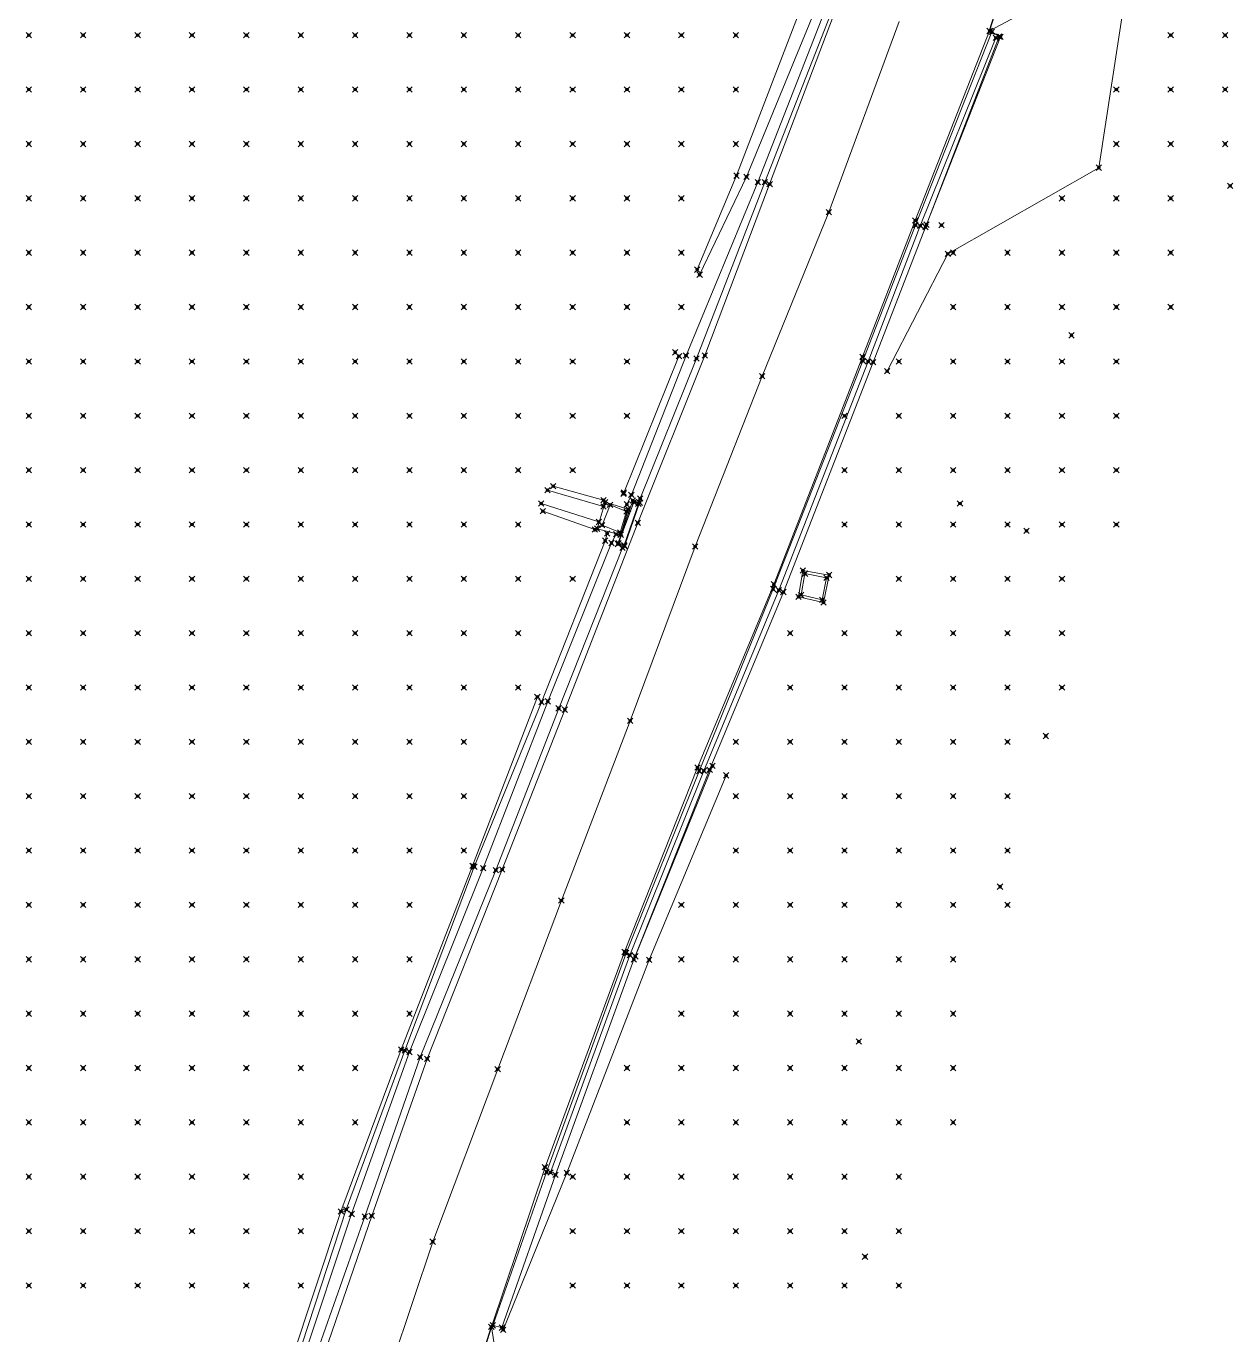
# Model space of a CAD drawing. Header units: metres. Extents: x 441556 to 446409, y 432338 to 461058.
# Drawn here: x 442367.8 to 442434.3, y 455036.8 to 455109 of the extents above; entities that cross this region are included whole.
import ezdxf

# ---------------------------------------------------------------- set-up
doc = ezdxf.new("R2010")
doc.units = ezdxf.units.M
doc.header["$MEASUREMENT"] = 0
doc.header["$PDMODE"] = 35
doc.header["$PDSIZE"] = 0.15
for name, color, linetype, lineweight in [('DTM-BRE-RevN_GRP_ CAROSABIL', 2, 'Continuous', 0), ('DTM-BRE-RevN_GRP_AX', 2, 'Continuous', 0), ('DTM-BRE-RevN_GRP_CAMERA CADERE JOS', 2, 'Continuous', 0), ('DTM-BRE-RevN_GRP_CAMERA CADERE SUS', 2, 'Continuous', 0), ('DTM-BRE-RevN_GRP_PARAPET BETON_JOS', 2, 'Continuous', 0), ('DTM-BRE-RevN_GRP_PARAPET BETON_SUS', 2, 'Continuous', 0), ('DTM-BRE-RevN_GRP_PARAPET METALIC', 2, 'Continuous', 0), ('DTM-BRE-RevN_GRP_SANT BETON JOS', 2, 'Continuous', 0), ('DTM-BRE-RevN_GRP_SANT BETON SUS', 2, 'Continuous', 0), ('DTM-BRE-RevN_GRP_TALUZ JOS', 2, 'Continuous', 0), ('DTM-BRE-RevN_GRP_TALUZ SUS', 2, 'Continuous', 0), ('DTM-BRE-RevN_GRP_ZID SPRIJIN JOS', 2, 'Continuous', 0), ('DTM-BRE-RevN_GRP_ZID SPRIJIN SUS', 2, 'Continuous', 0), ('DTM-BRE-RevN_YP_RevN', 1, 'Continuous', 30), ('DTM-NOK-RevN_LIDAR_co_lidar', 91, 'Continuous', 0), ('DTM-NOK-RevN_RTK', 32, 'Continuous', 0)]:
    doc.layers.add(name, color=color, linetype=linetype, lineweight=lineweight)

msp = doc.modelspace()

# ---------------------------------------------------------------- linework, layer by layer
at = {"layer": 'DTM-BRE-RevN_GRP_ CAROSABIL'}
for p, q in [((442412.507, 455110.098, 363.3590087890625), (442408.782, 455100.25, 363.2130126953125)), ((442420.918, 455108.702, 363.5589904785156), (442423.265, 455109.97, 363.6000061035156)), ((442416.817, 455098.249, 363.4230041503906), (442420.918, 455108.702, 363.5589904785156)), ((442408.782, 455100.25, 363.2130126953125), (442405.209, 455090.801, 363.1709899902344)), ((442413.91, 455090.715, 363.3269958496094), (442416.817, 455098.249, 363.4230041503906)), ((442405.209, 455090.801, 363.1709899902344), (442401.512, 455081.561, 363.1199951171875)), ((442409.009, 455078.167, 363.072998046875), (442413.91, 455090.715, 363.3269958496094)), ((442401.512, 455081.561, 363.1199951171875), (442397.489, 455071.252, 362.9800109863281)), ((442404.803, 455068.056, 362.9089965820312), (442409.009, 455078.167, 363.072998046875)), ((442397.489, 455071.252, 362.9800109863281), (442394.025, 455062.429, 362.9750061035156)), ((442400.778, 455057.881, 362.8699951171875), (442404.803, 455068.056, 362.9089965820312)), ((442394.025, 455062.429, 362.9750061035156), (442389.89, 455051.989, 362.8819885253906)), ((442396.391, 455046.004, 362.6910095214844), (442400.778, 455057.881, 362.8699951171875)), ((442389.89, 455051.989, 362.8819885253906), (442386.829, 455043.318, 362.8080139160156)), ((442393.43, 455037.197, 362.5690002441406), (442396.391, 455046.004, 362.6910095214844)), ((442386.829, 455043.318, 362.8080139160156), (442383.193, 455032.726, 362.7460021972656)), ((442394.264, 455032.071, 362.4110107421875), (442393.43, 455037.197, 362.5690002441406))]:
    msp.add_line(p, q, dxfattribs=at)
at = {"layer": 'DTM-BRE-RevN_GRP_AX'}
for p, q in [((442412.05, 455098.707, 363.3309936523438), (442415.928, 455109.233, 363.4639892578125)), ((442408.365, 455089.651, 363.1950073242188), (442412.05, 455098.707, 363.3309936523438)), ((442404.676, 455080.256, 363.0960083007812), (442408.365, 455089.651, 363.1950073242188)), ((442401.084, 455070.635, 362.989013671875), (442404.676, 455080.256, 363.0960083007812)), ((442397.291, 455060.722, 362.8619995117188), (442401.084, 455070.635, 362.989013671875)), ((442393.779, 455051.413, 362.8160095214844), (442397.291, 455060.722, 362.8619995117188)), ((442390.195, 455041.896, 362.7219848632812), (442393.779, 455051.413, 362.8160095214844)), ((442386.899, 455032.066, 362.656005859375), (442390.195, 455041.896, 362.7219848632812))]:
    msp.add_line(p, q, dxfattribs=at)
at = {"layer": 'DTM-BRE-RevN_GRP_CAMERA CADERE JOS'}
for p, q in [((442399.978, 455082.56, 360.8009948730469), (442399.54, 455081.431, 360.7730102539062)), ((442400.894, 455082.184, 360.6740112304688), (442399.978, 455082.56, 360.8009948730469)), ((442400.531, 455081.02, 360.7919921875), (442400.894, 455082.184, 360.6740112304688)), ((442399.54, 455081.431, 360.7730102539062), (442400.531, 455081.02, 360.7919921875)), ((442410.73, 455078.758, 359.3399963378906), (442410.518, 455077.581, 359.3500061035156)), ((442411.923, 455078.533, 359.427001953125), (442410.73, 455078.758, 359.3399963378906)), ((442411.674, 455077.307, 359.3710021972656), (442411.923, 455078.533, 359.427001953125)), ((442410.518, 455077.581, 359.3500061035156), (442411.674, 455077.307, 359.3710021972656))]:
    msp.add_line(p, q, dxfattribs=at)
at = {"layer": 'DTM-BRE-RevN_GRP_CAMERA CADERE SUS'}
for p, q in [((442399.7, 455082.693, 363.1860046386719), (442399.272, 455081.237, 363.1029968261719)), ((442400.973, 455082.317, 362.875), (442399.7, 455082.693, 363.1860046386719)), ((442400.565, 455080.908, 362.8880004882812), (442400.973, 455082.317, 362.875)), ((442399.272, 455081.237, 363.1029968261719), (442400.565, 455080.908, 362.8880004882812)), ((442410.615, 455078.928, 362.1889953613281), (442410.368, 455077.482, 362.2330017089844)), ((442412.067, 455078.682, 362.2109985351562), (442410.615, 455078.928, 362.1889953613281)), ((442411.751, 455077.166, 362.1700134277344), (442412.067, 455078.682, 362.2109985351562)), ((442410.368, 455077.482, 362.2330017089844), (442411.751, 455077.166, 362.1700134277344))]:
    msp.add_line(p, q, dxfattribs=at)
at = {"layer": 'DTM-BRE-RevN_GRP_PARAPET BETON_JOS'}
for p, q in [((442421.512, 455108.378, 363.4960021972656), (442417.435, 455098.015, 363.2009887695312)), ((442400.415, 455080.395, 362.8940124511719), (442401.2290000001, 455082.796, 362.885009765625)), ((442401.609, 455082.672, 363.0390014648438), (442400.768, 455080.275, 363.0379943847656)), ((442401.2290000001, 455082.796, 362.885009765625), (442401.609, 455082.672, 363.0390014648438)), ((442400.768, 455080.275, 363.0379943847656), (442400.415, 455080.395, 362.8940124511719)), ((442405.627, 455068.151, 362.5450134277344), (442401.37, 455057.64, 362.4440002441406))]:
    msp.add_line(p, q, dxfattribs=at)
at = {"layer": 'DTM-BRE-RevN_GRP_PARAPET BETON_SUS'}
for p, q in [((442416.828, 455097.987, 363.81201171875), (442421.036, 455108.659, 363.89599609375)), ((442421.443, 455108.399, 363.8829956054688), (442417.374, 455097.884, 363.8139953613281)), ((442421.036, 455108.659, 363.89599609375), (442421.443, 455108.399, 363.8829956054688)), ((442413.918, 455090.496, 363.6889953613281), (442416.828, 455097.987, 363.81201171875)), ((442417.374, 455097.884, 363.8139953613281), (442414.493, 455090.421, 363.7040100097656)), ((442408.974, 455077.911, 363.3710021972656), (442413.918, 455090.496, 363.6889953613281)), ((442414.493, 455090.421, 363.7040100097656), (442409.539, 455077.743, 363.3779907226562)), ((442400.443, 455080.436, 363.4519958496094), (442401.289, 455082.697, 363.4100036621094)), ((442401.541, 455082.608, 363.43798828125), (442400.76, 455080.329, 363.4549865722656)), ((442401.289, 455082.697, 363.4100036621094), (442401.541, 455082.608, 363.43798828125)), ((442400.76, 455080.329, 363.4549865722656), (442400.443, 455080.436, 363.4519958496094)), ((442404.893, 455067.866, 363.2539978027344), (442408.974, 455077.911, 363.3710021972656)), ((442409.539, 455077.743, 363.3779907226562), (442405.471, 455067.932, 363.1900024414062)), ((442400.861, 455057.822, 363.0989990234375), (442404.893, 455067.866, 363.2539978027344)), ((442405.471, 455067.932, 363.1900024414062), (442401.284, 455057.475, 363.0719909667969)), ((442396.477, 455045.74, 362.9800109863281), (442400.861, 455057.822, 363.0989990234375)), ((442401.284, 455057.475, 363.0719909667969), (442396.965, 455045.585, 362.9519958496094)), ((442393.511, 455037.278, 362.885986328125), (442396.477, 455045.74, 362.9800109863281)), ((442396.965, 455045.585, 362.9519958496094), (442394.017, 455037.151, 362.8779907226562)), ((442394.017, 455037.151, 362.8779907226562), (442393.511, 455037.278, 362.885986328125))]:
    msp.add_line(p, q, dxfattribs=at)
at = {"layer": 'DTM-BRE-RevN_GRP_PARAPET METALIC'}
for p, q in [((442417.092, 455097.954, 363.81201171875), (442421.26, 455108.321, 363.9110107421875)), ((442414.213, 455090.469, 363.6969909667969), (442417.092, 455097.954, 363.81201171875)), ((442409.295, 455077.845, 363.3800048828125), (442414.213, 455090.469, 363.6969909667969)), ((442405.149, 455067.883, 363.2309875488281), (442409.295, 455077.845, 363.3800048828125)), ((442401.073, 455057.7, 363.114990234375), (442405.149, 455067.883, 363.2309875488281)), ((442396.699, 455045.717, 362.9739990234375), (442401.073, 455057.7, 363.114990234375))]:
    msp.add_line(p, q, dxfattribs=at)
at = {"layer": 'DTM-BRE-RevN_GRP_SANT BETON JOS'}
for p, q in [((442408.135, 455100.3540000001, 362.8989868164062), (442411.997, 455110.232, 363.0589904785156)), ((442404.169, 455090.793, 362.7680053710938), (442408.135, 455100.3540000001, 362.8989868164062)), ((442401.155, 455083.11, 362.7179870605469), (442404.169, 455090.793, 362.7680053710938)), ((442396.524, 455083.368, 364.0199890136719), (442399.618, 455082.463, 362.7160034179688)), ((442400.903, 455082.581, 362.7179870605469), (442401.155, 455083.11, 362.7179870605469)), ((442396.181, 455082.625, 364.0780029296875), (442399.365, 455081.608, 362.7049865722656)), ((442400.058, 455080.45, 362.7330017089844), (442400.317, 455080.932, 362.7369995117188)), ((442396.546, 455071.711, 362.6809997558594), (442400.058, 455080.45, 362.7330017089844)), ((442392.985, 455062.511, 362.6570129394531), (442396.546, 455071.711, 362.6809997558594)), ((442388.911, 455052.364, 362.5339965820312), (442392.985, 455062.511, 362.6570129394531)), ((442385.723, 455043.423, 362.4540100097656), (442388.911, 455052.364, 362.5339965820312)), ((442382.282, 455033.121, 362.3779907226562), (442385.723, 455043.423, 362.4540100097656))]:
    msp.add_line(p, q, dxfattribs=at)
at = {"layer": 'DTM-BRE-RevN_GRP_SANT BETON SUS'}
for p, q in [((442408.522, 455100.366, 363.1960144042969), (442412.333, 455110.132, 363.2869873046875)), ((442404.742, 455090.632, 363.0849914550781), (442408.522, 455100.366, 363.1960144042969)), ((442400.743, 455083.225, 362.968994140625), (442403.779, 455090.759, 363.0039978027344)), ((442401.637, 455082.899, 362.9739990234375), (442404.742, 455090.632, 363.0849914550781)), ((442396.84, 455083.584, 364.18701171875), (442399.614, 455082.815, 363.1749877929688)), ((442400.724, 455083.164, 362.9830017089844), (442400.743, 455083.225, 362.968994140625)), ((442399.134, 455081.188, 363.1440124511719), (442396.274, 455082.208, 364.2980041503906)), ((442401.593, 455082.693, 363.0159912109375), (442401.637, 455082.899, 362.9739990234375)), ((442399.705, 455080.575, 363.0079956054688), (442399.815, 455080.978, 362.9249877929688)), ((442396.199, 455071.673, 362.9249877929688), (442399.705, 455080.575, 363.0079956054688)), ((442397.145, 455071.325, 362.9739990234375), (442400.661, 455080.187, 363.0230102539062)), ((442392.491, 455062.588, 362.8930053710938), (442396.199, 455071.673, 362.9249877929688)), ((442393.676, 455062.399, 363.0020141601562), (442397.145, 455071.325, 362.9739990234375)), ((442388.662, 455052.446, 362.8299865722656), (442392.491, 455062.588, 362.8930053710938)), ((442389.499, 455052.083, 362.8510131835938), (442393.676, 455062.399, 363.0020141601562)), ((442385.429, 455043.672, 362.7590026855469), (442388.662, 455052.446, 362.8299865722656)), ((442386.45, 455043.278, 362.7680053710938), (442389.499, 455052.083, 362.8510131835938)), ((442381.98, 455033.197, 362.6990051269531), (442385.429, 455043.672, 362.7590026855469)), ((442382.798, 455032.916, 362.7040100097656), (442386.45, 455043.278, 362.7680053710938))]:
    msp.add_line(p, q, dxfattribs=at)
at = {"layer": 'DTM-BRE-RevN_GRP_TALUZ JOS'}
for p, q in [((442392.394, 455062.632, 362.9880065917969), (442395.969, 455071.958, 362.9649963378906)), ((442388.46, 455052.495, 362.8179931640625), (442392.394, 455062.632, 362.9880065917969)), ((442385.135, 455043.562, 362.7760009765625), (442388.46, 455052.495, 362.8179931640625)), ((442381.67, 455033.16, 362.7019958496094), (442385.135, 455043.562, 362.7760009765625))]:
    msp.add_line(p, q, dxfattribs=at)
at = {"layer": 'DTM-BRE-RevN_GRP_TALUZ SUS'}
for p, q in [((442426.942, 455101.159, 363.1889953613281), (442428.571, 455111.784, 363.39599609375)), ((442418.608, 455096.403, 363.0490112304688), (442426.942, 455101.159, 363.1889953613281)), ((442415.27, 455089.933, 362.6390075683594), (442418.608, 455096.403, 363.0490112304688)), ((442402.138, 455057.447, 362.4869995117188), (442406.384, 455067.626, 362.1730041503906)), ((442397.599, 455045.693, 362.6329956054688), (442402.138, 455057.447, 362.4869995117188)), ((442394.087, 455037.029, 362.5010070800781), (442397.599, 455045.693, 362.6329956054688))]:
    msp.add_line(p, q, dxfattribs=at)
at = {"layer": 'DTM-BRE-RevN_GRP_ZID SPRIJIN JOS'}
for p, q in [((442407.509, 455100.653, 362.9849853515625), (442411.519, 455110.4, 363.0910034179688)), ((442404.919, 455095.254, 363.0750122070312), (442407.509, 455100.653, 362.9849853515625))]:
    msp.add_line(p, q, dxfattribs=at)
at = {"layer": 'DTM-BRE-RevN_GRP_ZID SPRIJIN SUS'}
msp.add_line((442404.779, 455095.532, 365.8009948730469), (442406.949, 455100.72, 366.364990234375), dxfattribs=at)
at = {"layer": 'DTM-BRE-RevN_GRP_ZID SPRIJIN SUS', "extrusion": (-0.00493196204105603, -0.01851043667661119, 0.9998165029066417), "elevation": -10239.74908758681, "flags": 128}
msp.add_lwpolyline([(310322.6188133188, 553566.3716961142), (310323.755331087, 553577.0091881624), (310324.1442320574, 553587.3869067415), (310324.4365159958, 553599.6548440302), (310324.8040824849, 553609.7598282888), (310324.0184251152, 553630.2673623243)], dxfattribs=at)
at = {"layer": 'DTM-BRE-RevN_YP_RevN'}
msp.add_line((442381.524, 454999.047, 362.18701171875), (442393.43, 455037.197, 362.5690002441406), dxfattribs=at)
at = {"layer": 'DTM-BRE-RevN_YP_RevN', "extrusion": (-0.001369389467696262, -0.01318845032719664, 0.9999120909112226), "elevation": -6244.497927427615, "flags": 128}
msp.add_lwpolyline([(442421.0010048572, 455065.9244653512), (442423.9352941964, 455075.1820278457), (442427.4291910948, 455086.3586111521), (442431.2286225122, 455099.5903933239)], dxfattribs=at)
at = {"layer": 'DTM-NOK-RevN_LIDAR_co_lidar'}
for p in [(442367.92, 455108.466, 394.5190124511719), (442370.919, 455108.466, 392.4010009765625), (442373.919, 455108.466, 390.6900024414062), (442376.918, 455108.466, 388.2659912109375), (442379.917, 455108.466, 385.5599975585938), (442382.917, 455108.466, 383.3059997558594), (442385.916, 455108.466, 381.0830078125), (442388.915, 455108.466, 379.3770141601562), (442391.915, 455108.466, 377.7550048828125), (442394.914, 455108.466, 376.4979858398438), (442397.913, 455108.466, 375.0230102539062), (442400.913, 455108.466, 372.4960021972656), (442403.912, 455108.466, 369.9110107421875), (442406.911, 455108.466, 367.8580017089844), (442430.906, 455108.466, 363.0880126953125), (442433.905, 455108.466, 361.2340087890625), (442367.92, 455105.467, 393.9960021972656), (442370.919, 455105.467, 391.6289978027344), (442373.919, 455105.467, 389.6610107421875), (442376.918, 455105.467, 387.0859985351562), (442379.917, 455105.467, 384.4070129394531), (442382.917, 455105.467, 382.2229919433594), (442385.916, 455105.467, 379.8280029296875), (442388.915, 455105.467, 377.97900390625), (442391.915, 455105.467, 376.7170104980469), (442394.914, 455105.467, 375.5929870605469), (442397.913, 455105.467, 373.7969970703125), (442400.913, 455105.467, 371.1820068359375), (442403.912, 455105.467, 368.7969970703125), (442406.911, 455105.467, 367.0950012207031), (442427.907, 455105.467, 363.5580139160156), (442430.906, 455105.467, 362.5239868164062), (442433.905, 455105.467, 360.3460083007812), (442367.92, 455102.468, 393.2590026855469), (442370.919, 455102.468, 390.7730102539062), (442373.919, 455102.468, 388.5069885253906), (442376.918, 455102.468, 386.0920104980469), (442379.917, 455102.468, 383.4949951171875), (442382.917, 455102.468, 380.8370056152344), (442385.916, 455102.468, 378.4110107421875), (442388.915, 455102.468, 376.8680114746094), (442391.915, 455102.468, 375.6860046386719), (442394.914, 455102.468, 374.3389892578125), (442397.913, 455102.468, 371.9620056152344), (442400.913, 455102.468, 369.5910034179688), (442403.912, 455102.468, 367.6690063476562), (442406.911, 455102.468, 365.5899963378906), (442427.907, 455102.468, 363.1329956054688), (442430.906, 455102.468, 361.4989929199219), (442433.905, 455102.468, 359.1539916992188), (442367.92, 455099.468, 392.0320129394531), (442370.919, 455099.468, 389.6260070800781), (442373.919, 455099.468, 387.0700073242188), (442376.918, 455099.468, 384.4809875488281), (442379.917, 455099.468, 381.9970092773438), (442382.917, 455099.468, 379.3980102539062), (442385.916, 455099.468, 377.2160034179688), (442388.915, 455099.468, 375.9100036621094), (442391.915, 455099.468, 374.6640014648438), (442394.914, 455099.468, 372.8659973144531), (442397.913, 455099.468, 370.3880004882812), (442400.913, 455099.468, 368.1130065917969), (442403.912, 455099.468, 366.6579895019531), (442424.907, 455099.468, 362.9410095214844), (442427.907, 455099.468, 361.9989929199219), (442430.906, 455099.468, 360.1340026855469), (442367.92, 455096.469, 390.4020080566406), (442370.919, 455096.469, 387.9320068359375), (442373.919, 455096.469, 385.4289855957031), (442376.918, 455096.469, 382.8869934082031), (442379.917, 455096.469, 380.4830017089844), (442382.917, 455096.469, 378.2090148925781), (442385.916, 455096.469, 376.2770080566406), (442388.915, 455096.469, 374.8330078125), (442391.915, 455096.469, 373.2030029296875), (442394.914, 455096.469, 371.1019897460938), (442397.913, 455096.469, 369.0339965820312), (442400.913, 455096.469, 366.7330017089844), (442403.912, 455096.469, 365.4049987792969), (442418.909, 455096.469, 363.2950134277344), (442421.908, 455096.469, 362.5230102539062), (442424.907, 455096.469, 361.5870056152344), (442427.907, 455096.469, 360.3479919433594), (442430.906, 455096.469, 358.7590026855469), (442367.92, 455093.47, 389.260009765625), (442370.919, 455093.47, 386.5239868164062), (442373.919, 455093.47, 384.0710144042969), (442376.918, 455093.47, 381.5830078125), (442379.917, 455093.47, 379.2109985351562), (442382.917, 455093.47, 377.1709899902344), (442385.916, 455093.47, 375.5090026855469), (442388.915, 455093.47, 373.9440002441406), (442391.915, 455093.47, 371.9859924316406), (442394.914, 455093.47, 369.6329956054688), (442397.913, 455093.47, 367.4219970703125), (442400.913, 455093.47, 365.4010009765625), (442403.912, 455093.47, 363.9760131835938), (442418.909, 455093.47, 362.4700012207031), (442421.908, 455093.47, 361.156005859375), (442424.907, 455093.47, 359.9429931640625), (442427.907, 455093.47, 358.7780151367188), (442430.906, 455093.47, 357.6300048828125), (442367.92, 455090.47, 388.6950073242188), (442370.919, 455090.47, 385.9679870605469), (442373.919, 455090.47, 383.3169860839844), (442376.918, 455090.47, 380.5549926757812), (442379.917, 455090.47, 378.2630004882812), (442382.917, 455090.47, 376.5150146484375), (442385.916, 455090.47, 374.8699951171875), (442388.915, 455090.47, 373.0589904785156), (442391.915, 455090.47, 370.7000122070312), (442394.914, 455090.47, 368.3599853515625), (442397.913, 455090.47, 366.0509948730469), (442400.913, 455090.47, 364.3729858398438), (442415.909, 455090.47, 362.7349853515625), (442418.909, 455090.47, 361.5740051269531), (442421.908, 455090.47, 359.927001953125), (442424.907, 455090.47, 358.5230102539062), (442427.907, 455090.47, 357.4299926757812), (442367.92, 455087.471, 388.0450134277344), (442370.919, 455087.471, 385.6480102539062), (442373.919, 455087.471, 382.822998046875), (442376.918, 455087.471, 379.8510131835938), (442379.917, 455087.471, 377.489013671875), (442382.917, 455087.471, 375.8259887695312), (442385.916, 455087.471, 374.2579956054688), (442388.915, 455087.471, 372.3420104980469), (442391.915, 455087.471, 369.906005859375), (442394.914, 455087.471, 367.2479858398438), (442397.913, 455087.471, 365.0639953613281), (442400.913, 455087.471, 363.8160095214844), (442412.91, 455087.471, 363.1090087890625), (442415.909, 455087.471, 361.8150024414062), (442418.909, 455087.471, 360.3200073242188), (442421.908, 455087.471, 358.8980102539062), (442424.907, 455087.471, 357.5870056152344), (442427.907, 455087.471, 356.1969909667969), (442367.92, 455084.472, 387.156005859375), (442370.919, 455084.472, 384.5360107421875), (442373.919, 455084.472, 381.7890014648438), (442376.918, 455084.472, 379.114013671875), (442379.917, 455084.472, 376.7619934082031), (442382.917, 455084.472, 375.0910034179688), (442385.916, 455084.472, 373.7090148925781), (442388.915, 455084.472, 371.8529968261719), (442391.915, 455084.472, 369.3599853515625), (442394.914, 455084.472, 366.25), (442397.913, 455084.472, 364.1470031738281), (442412.91, 455084.472, 362.7850036621094), (442415.909, 455084.472, 360.8720092773438), (442418.909, 455084.472, 359.260986328125), (442421.908, 455084.472, 358.0989990234375), (442424.907, 455084.472, 356.8880004882812), (442427.907, 455084.472, 355.3789978027344), (442367.92, 455081.472, 386.3890075683594), (442370.919, 455081.472, 383.3280029296875), (442373.919, 455081.472, 380.7120056152344), (442376.918, 455081.472, 378.39599609375), (442379.917, 455081.472, 376.260009765625), (442382.917, 455081.472, 374.6119995117188), (442385.916, 455081.472, 373.135009765625), (442388.915, 455081.472, 371.0859985351562), (442391.915, 455081.472, 368.3999938964844), (442394.914, 455081.472, 365.6520080566406), (442412.91, 455081.472, 362.0060119628906), (442415.909, 455081.472, 359.989990234375), (442418.909, 455081.472, 358.5780029296875), (442421.908, 455081.472, 357.5409851074219), (442424.907, 455081.472, 356.4450073242188), (442427.907, 455081.472, 354.9849853515625), (442367.92, 455078.473, 385.5599975585938), (442370.919, 455078.473, 382.5830078125), (442373.919, 455078.473, 380.0069885253906), (442376.918, 455078.473, 377.7760009765625), (442379.917, 455078.473, 375.81298828125), (442382.917, 455078.473, 374.2130126953125), (442385.916, 455078.473, 372.6520080566406), (442388.915, 455078.473, 370.2359924316406), (442391.915, 455078.473, 367.114990234375), (442394.914, 455078.473, 365.0140075683594), (442397.913, 455078.473, 363.5710144042969), (442415.909, 455078.473, 359.1449890136719), (442418.909, 455078.473, 358.0929870605469), (442421.908, 455078.473, 357.1170043945312), (442424.907, 455078.473, 356.2070007324219), (442367.92, 455075.474, 384.7569885253906), (442370.919, 455075.474, 381.9840087890625), (442373.919, 455075.474, 379.3819885253906), (442376.918, 455075.474, 377.1279907226562), (442379.917, 455075.474, 375.2300109863281), (442382.917, 455075.474, 373.7690124511719), (442385.916, 455075.474, 372.427001953125), (442388.915, 455075.474, 369.927001953125), (442391.915, 455075.474, 366.302001953125), (442394.914, 455075.474, 364.2099914550781), (442409.911, 455075.474, 361.0220031738281), (442412.91, 455075.474, 359.43798828125), (442415.909, 455075.474, 358.5660095214844), (442418.909, 455075.474, 357.8200073242188), (442421.908, 455075.474, 356.8980102539062), (442424.907, 455075.474, 355.9970092773438), (442367.92, 455072.474, 384.0679931640625), (442370.919, 455072.474, 381.5639953613281), (442373.919, 455072.474, 378.9869995117188), (442376.918, 455072.474, 376.5409851074219), (442379.917, 455072.474, 374.5950012207031), (442382.917, 455072.474, 373.2860107421875), (442385.916, 455072.474, 372.1340026855469), (442388.915, 455072.474, 369.7170104980469), (442391.915, 455072.474, 365.9570007324219), (442394.914, 455072.474, 363.7130126953125), (442409.911, 455072.474, 361.3380126953125), (442412.91, 455072.474, 359.5700073242188), (442415.909, 455072.474, 358.2430114746094), (442418.909, 455072.474, 357.6199951171875), (442421.908, 455072.474, 356.9519958496094), (442424.907, 455072.474, 355.9469909667969), (442367.92, 455069.475, 383.2699890136719), (442370.919, 455069.475, 381.2430114746094), (442373.919, 455069.475, 378.77099609375), (442376.918, 455069.475, 376.1440124511719), (442379.917, 455069.475, 374.0539855957031), (442382.917, 455069.475, 372.7049865722656), (442385.916, 455069.475, 371.5060119628906), (442388.915, 455069.475, 369.0060119628906), (442391.915, 455069.475, 365.4719848632812), (442406.911, 455069.475, 362.4010009765625), (442409.911, 455069.475, 360.6170043945312), (442412.91, 455069.475, 359.0820007324219), (442415.909, 455069.475, 358), (442418.909, 455069.475, 357.4020080566406), (442421.908, 455069.475, 357.0719909667969), (442367.92, 455066.475, 382.6080017089844), (442370.919, 455066.475, 380.572998046875), (442373.919, 455066.475, 378.1489868164062), (442376.918, 455066.475, 375.81201171875), (442379.917, 455066.475, 373.7760009765625), (442382.917, 455066.475, 372.2900085449219), (442385.916, 455066.475, 370.8519897460938), (442388.915, 455066.475, 368.1510009765625), (442391.915, 455066.475, 364.8559875488281), (442406.911, 455066.475, 361.7890014648438), (442409.911, 455066.475, 359.9519958496094), (442412.91, 455066.475, 358.7579956054688), (442415.909, 455066.475, 357.9159851074219), (442418.909, 455066.475, 357.3150024414062), (442421.908, 455066.475, 357.1310119628906), (442367.92, 455063.476, 381.8930053710938), (442370.919, 455063.476, 379.7049865722656), (442373.919, 455063.476, 377.3550109863281), (442376.918, 455063.476, 375.3280029296875), (442379.917, 455063.476, 373.5), (442382.917, 455063.476, 372.0450134277344), (442385.916, 455063.476, 370.2409973144531), (442388.915, 455063.476, 367.1640014648438), (442391.915, 455063.476, 363.9769897460938), (442406.911, 455063.476, 360.9939880371094), (442409.911, 455063.476, 359.39599609375), (442412.91, 455063.476, 358.5950012207031), (442415.909, 455063.476, 357.7959899902344), (442418.909, 455063.476, 357.3009948730469), (442421.908, 455063.476, 357.177001953125), (442367.92, 455060.477, 381.2730102539062), (442370.919, 455060.477, 378.9079895019531), (442373.919, 455060.477, 376.635986328125), (442376.918, 455060.477, 374.6629943847656), (442379.917, 455060.477, 373.0069885253906), (442382.917, 455060.477, 371.6589965820312), (442385.916, 455060.477, 369.4389953613281), (442388.915, 455060.477, 365.97900390625), (442403.912, 455060.477, 362.0409851074219), (442406.911, 455060.477, 360.3280029296875), (442409.911, 455060.477, 359.1600036621094), (442412.91, 455060.477, 358.5239868164062), (442415.909, 455060.477, 357.8190002441406), (442418.909, 455060.477, 357.3399963378906), (442421.908, 455060.477, 357.1740112304688), (442367.92, 455057.477, 381.0759887695312), (442370.919, 455057.477, 378.7579956054688), (442373.919, 455057.477, 376.4509887695312), (442376.918, 455057.477, 374.31201171875), (442379.917, 455057.477, 372.7409973144531), (442382.917, 455057.477, 371.2850036621094), (442385.916, 455057.477, 368.5830078125), (442388.915, 455057.477, 364.85400390625), (442403.912, 455057.477, 361.4939880371094), (442406.911, 455057.477, 359.97900390625), (442409.911, 455057.477, 359.0329895019531), (442412.91, 455057.477, 358.3290100097656), (442415.909, 455057.477, 357.7319946289062), (442418.909, 455057.477, 357.4070129394531), (442367.92, 455054.478, 381.1489868164062), (442370.919, 455054.478, 378.5270080566406), (442373.919, 455054.478, 376.1069946289062), (442376.918, 455054.478, 373.9519958496094), (442379.917, 455054.478, 372.3160095214844), (442382.917, 455054.478, 370.7579956054688), (442385.916, 455054.478, 367.7659912109375), (442388.915, 455054.478, 363.9719848632812), (442403.912, 455054.478, 361.1600036621094), (442406.911, 455054.478, 359.93798828125), (442409.911, 455054.478, 358.8370056152344), (442412.91, 455054.478, 358.0769958496094), (442415.909, 455054.478, 357.7049865722656), (442418.909, 455054.478, 357.4949951171875), (442367.92, 455051.4790000001, 380.6419982910156), (442370.919, 455051.4790000001, 378.093994140625), (442373.919, 455051.4790000001, 375.8110046386719), (442376.918, 455051.4790000001, 373.7789916992188), (442379.917, 455051.4790000001, 372.1409912109375), (442382.917, 455051.4790000001, 369.9949951171875), (442385.916, 455051.4790000001, 366.2680053710938), (442400.913, 455051.4790000001, 362.1969909667969), (442403.912, 455051.4790000001, 360.7770080566406), (442406.911, 455051.4790000001, 359.4490051269531), (442409.911, 455051.4790000001, 358.5509948730469), (442412.91, 455051.4790000001, 357.9750061035156), (442415.909, 455051.4790000001, 357.739013671875), (442418.909, 455051.4790000001, 357.56298828125), (442367.92, 455048.4790000001, 379.8909912109375), (442370.919, 455048.4790000001, 377.6170043945312), (442373.919, 455048.4790000001, 375.5339965820312), (442376.918, 455048.4790000001, 373.625), (442379.917, 455048.4790000001, 371.9960021972656), (442382.917, 455048.4790000001, 368.8869934082031), (442385.916, 455048.4790000001, 364.5069885253906), (442400.913, 455048.4790000001, 361.8359985351562), (442403.912, 455048.4790000001, 360.2269897460938), (442406.911, 455048.4790000001, 359.2579956054688), (442409.911, 455048.4790000001, 358.3720092773438), (442412.91, 455048.4790000001, 358.0249938964844), (442415.909, 455048.4790000001, 357.7309875488281), (442418.909, 455048.4790000001, 357.5230102539062), (442367.92, 455045.48, 379.1579895019531), (442370.919, 455045.48, 376.9249877929688), (442373.919, 455045.48, 375.0390014648438), (442376.918, 455045.48, 373.322998046875), (442379.917, 455045.48, 371.47900390625), (442382.917, 455045.48, 367.8720092773438), (442397.913, 455045.48, 362.5950012207031), (442400.913, 455045.48, 361.1470031738281), (442403.912, 455045.48, 359.6130065917969), (442406.911, 455045.48, 358.8299865722656), (442409.911, 455045.48, 358.2009887695312), (442412.91, 455045.48, 357.9389953613281), (442415.909, 455045.48, 357.7229919433594), (442367.92, 455042.481, 378.9419860839844), (442370.919, 455042.481, 376.552001953125), (442373.919, 455042.481, 374.5809936523438), (442376.918, 455042.481, 373.0069885253906), (442379.917, 455042.481, 370.6789855957031), (442382.917, 455042.481, 366.510986328125), (442397.913, 455042.481, 362.9880065917969), (442400.913, 455042.481, 361.0490112304688), (442403.912, 455042.481, 359.5230102539062), (442406.911, 455042.481, 358.93798828125), (442409.911, 455042.481, 358.2730102539062), (442412.91, 455042.481, 357.9159851074219), (442415.909, 455042.481, 357.6080017089844), (442367.92, 455039.481, 378.3110046386719), (442370.919, 455039.481, 375.9219970703125), (442373.919, 455039.481, 373.8760070800781), (442376.918, 455039.481, 372.4970092773438), (442379.917, 455039.481, 370.06298828125), (442382.917, 455039.481, 365.7420043945312), (442397.913, 455039.481, 363.3250122070312), (442400.913, 455039.481, 362.3009948730469), (442403.912, 455039.481, 359.6099853515625), (442406.911, 455039.481, 358.9849853515625), (442409.911, 455039.481, 358.3770141601562), (442412.91, 455039.481, 357.8550109863281), (442415.909, 455039.481, 357.4119873046875)]:
    msp.add_point(p, dxfattribs=at)
at = {"layer": 'DTM-NOK-RevN_RTK'}
for p in [(442420.918, 455108.702, 363.5589904785156), (442421.036, 455108.659, 363.89599609375), (442421.26, 455108.321, 363.9110107421875), (442421.443, 455108.399, 363.8829956054688), (442421.512, 455108.378, 363.4960021972656), (442426.942, 455101.159, 363.1889953613281), (442406.949, 455100.72, 366.364990234375), (442407.509, 455100.653, 362.9849853515625), (442408.135, 455100.3540000001, 362.8989868164062), (442408.522, 455100.366, 363.1960144042969), (442408.782, 455100.25, 363.2130126953125), (442434.182, 455100.158, 357.4769897460938), (442412.05, 455098.707, 363.3309936523438), (442416.817, 455098.249, 363.4230041503906), (442416.828, 455097.987, 363.81201171875), (442417.092, 455097.954, 363.81201171875), (442417.435, 455098.015, 363.2009887695312), (442418.268, 455097.991, 363.2990112304688), (442417.374, 455097.884, 363.8139953613281), (442418.608, 455096.403, 363.0490112304688), (442404.779, 455095.532, 365.8009948730469), (442404.919, 455095.254, 363.0750122070312), (442425.438, 455091.91, 358.4609985351562), (442403.564, 455090.97, 363.0390014648438), (442403.779, 455090.759, 363.0039978027344), (442404.169, 455090.793, 362.7680053710938), (442405.209, 455090.801, 363.1709899902344), (442413.91, 455090.715, 363.3269958496094), (442404.742, 455090.632, 363.0849914550781), (442413.918, 455090.496, 363.6889953613281), (442414.213, 455090.469, 363.6969909667969), (442414.493, 455090.421, 363.7040100097656), (442408.365, 455089.651, 363.1950073242188), (442415.27, 455089.933, 362.6390075683594), (442396.84, 455083.584, 364.18701171875), (442396.524, 455083.368, 364.0199890136719), (442399.614, 455082.815, 363.1749877929688), (442400.724, 455083.164, 362.9830017089844), (442400.743, 455083.225, 362.968994140625), (442401.155, 455083.11, 362.7179870605469), (442401.2290000001, 455082.796, 362.885009765625), (442401.637, 455082.899, 362.9739990234375), (442396.181, 455082.625, 364.0780029296875), (442396.274, 455082.208, 364.2980041503906), (442399.618, 455082.463, 362.7160034179688), (442399.7, 455082.693, 363.1860046386719), (442399.978, 455082.56, 360.8009948730469), (442400.894, 455082.184, 360.6740112304688), (442400.903, 455082.581, 362.7179870605469), (442400.973, 455082.317, 362.875), (442401.289, 455082.697, 363.4100036621094), (442401.541, 455082.608, 363.43798828125), (442401.593, 455082.693, 363.0159912109375), (442401.609, 455082.672, 363.0390014648438), (442419.283, 455082.631, 358.1329956054688), (442399.365, 455081.608, 362.7049865722656), (442399.54, 455081.431, 360.7730102539062), (442401.512, 455081.561, 363.1199951171875), (442399.134, 455081.188, 363.1440124511719), (442399.272, 455081.237, 363.1029968261719), (442399.815, 455080.978, 362.9249877929688), (442400.317, 455080.932, 362.7369995117188), (442400.531, 455081.02, 360.7919921875), (442400.565, 455080.908, 362.8880004882812), (442422.945, 455081.115, 356.7430114746094), (442399.705, 455080.575, 363.0079956054688), (442400.058, 455080.45, 362.7330017089844), (442400.415, 455080.395, 362.8940124511719), (442400.443, 455080.436, 363.4519958496094), (442400.661, 455080.187, 363.0230102539062), (442400.76, 455080.329, 363.4549865722656), (442400.768, 455080.275, 363.0379943847656), (442404.676, 455080.256, 363.0960083007812), (442410.615, 455078.928, 362.1889953613281), (442410.73, 455078.758, 359.3399963378906), (442411.923, 455078.533, 359.427001953125), (442412.067, 455078.682, 362.2109985351562), (442408.974, 455077.911, 363.3710021972656), (442409.009, 455078.167, 363.072998046875), (442409.295, 455077.845, 363.3800048828125), (442409.539, 455077.743, 363.3779907226562), (442410.368, 455077.482, 362.2330017089844), (442410.518, 455077.581, 359.3500061035156), (442411.674, 455077.307, 359.3710021972656), (442411.751, 455077.166, 362.1700134277344), (442395.969, 455071.958, 362.9649963378906), (442396.199, 455071.673, 362.9249877929688), (442396.546, 455071.711, 362.6809997558594), (442397.145, 455071.325, 362.9739990234375), (442397.489, 455071.252, 362.9800109863281), (442401.084, 455070.635, 362.989013671875), (442424.018, 455069.801, 356.5690002441406), (442404.803, 455068.056, 362.9089965820312), (442404.893, 455067.866, 363.2539978027344), (442405.149, 455067.883, 363.2309875488281), (442405.471, 455067.932, 363.1900024414062), (442405.627, 455068.151, 362.5450134277344), (442406.384, 455067.626, 362.1730041503906), (442392.394, 455062.632, 362.9880065917969), (442392.491, 455062.588, 362.8930053710938), (442392.985, 455062.511, 362.6570129394531), (442393.676, 455062.399, 363.0020141601562), (442394.025, 455062.429, 362.9750061035156), (442421.491, 455061.486, 357.1059875488281), (442397.291, 455060.722, 362.8619995117188), (442400.778, 455057.881, 362.8699951171875), (442400.861, 455057.822, 363.0989990234375), (442401.073, 455057.7, 363.114990234375), (442401.37, 455057.64, 362.4440002441406), (442401.284, 455057.475, 363.0719909667969), (442402.138, 455057.447, 362.4869995117188), (442388.46, 455052.495, 362.8179931640625), (442388.662, 455052.446, 362.8299865722656), (442413.704, 455052.945, 357.6099853515625), (442388.911, 455052.364, 362.5339965820312), (442389.499, 455052.083, 362.8510131835938), (442389.89, 455051.989, 362.8819885253906), (442393.779, 455051.413, 362.8160095214844), (442396.391, 455046.004, 362.6910095214844), (442396.477, 455045.74, 362.9800109863281), (442396.699, 455045.717, 362.9739990234375), (442396.965, 455045.585, 362.9519958496094), (442397.599, 455045.693, 362.6329956054688), (442385.135, 455043.562, 362.7760009765625), (442385.429, 455043.672, 362.7590026855469), (442385.723, 455043.423, 362.4540100097656), (442386.45, 455043.278, 362.7680053710938), (442386.829, 455043.318, 362.8080139160156), (442390.195, 455041.896, 362.7219848632812), (442414.044, 455041.067, 357.6369934082031), (442393.511, 455037.278, 362.885986328125), (442393.43, 455037.197, 362.5690002441406), (442394.017, 455037.151, 362.8779907226562), (442394.087, 455037.029, 362.5010070800781)]:
    msp.add_point(p, dxfattribs=at)

doc.saveas('drawing.dxf')
